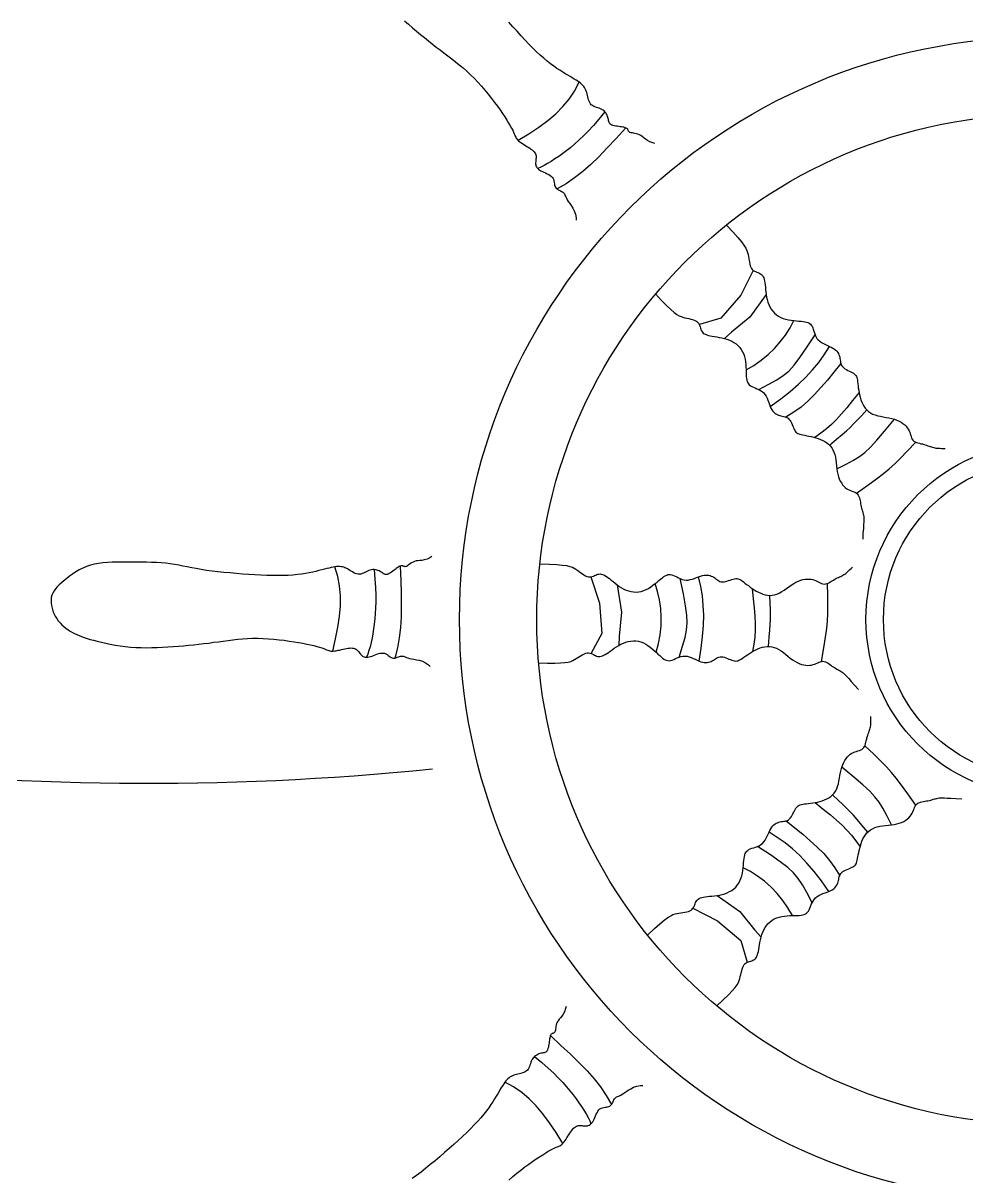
# Model space of a CAD drawing. Header units: inches. Extents: x 7.5 to 50, y 15.4 to 40.2.
# Drawn here: x 9.609 to 9.7034, y 21.3504 to 21.4658 of the extents above; entities that cross this region are included whole.
import ezdxf

# ---------------------------------------------------------------- set-up
doc = ezdxf.new("R2010")
doc.units = ezdxf.units.IN
doc.header["$MEASUREMENT"] = 0
doc.layers.add('02', color=2, linetype='Continuous')

msp = doc.modelspace()

# ---------------------------------------------------------------- linework, layer by layer
at = {"layer": '02'}
for points in [[(9.64712, 21.46606), (9.64752, 21.46571), (9.64792, 21.46537), (9.64832, 21.46504), (9.64872, 21.4647), (9.64911, 21.46438), (9.64951, 21.46406), (9.6499, 21.46375), (9.65029, 21.46344), (9.65068, 21.46315), (9.65107, 21.46285), (9.65146, 21.46256), (9.65184, 21.46227), (9.65222, 21.46197), (9.6526, 21.46167), (9.65298, 21.46135), (9.65335, 21.46102), (9.65373, 21.46067), (9.65409, 21.46031), (9.65446, 21.45992), (9.65481, 21.45952), (9.65516, 21.45912), (9.65549, 21.45871), (9.65582, 21.4583), (9.65612, 21.4579), (9.65641, 21.45751), (9.65668, 21.45714), (9.65692, 21.45678), (9.65715, 21.45644), (9.65735, 21.45612), (9.65753, 21.45583), (9.65769, 21.45556), (9.65783, 21.45532), (9.65794, 21.45511), (9.65803, 21.45492), (9.65809, 21.45477), (9.65815, 21.45463), (9.6582, 21.45452), (9.65824, 21.45442), (9.6583, 21.45432), (9.65836, 21.45424), (9.65843, 21.45415), (9.65853, 21.45406), (9.65864, 21.45397), (9.65877, 21.45388), (9.65891, 21.45379), (9.65906, 21.45369), (9.65921, 21.4536), (9.65936, 21.4535), (9.6595, 21.45341), (9.65964, 21.45332), (9.65977, 21.45323), (9.65989, 21.45314), (9.65999, 21.45304), (9.66008, 21.45295), (9.66016, 21.45285), (9.66022, 21.45275), (9.66026, 21.45265), (9.66028, 21.45254), (9.66029, 21.45243), (9.66028, 21.45232), (9.66027, 21.45221), (9.66025, 21.45209), (9.66024, 21.45198), (9.66023, 21.45187), (9.66023, 21.45176), (9.66024, 21.45166), (9.66027, 21.45156), (9.66031, 21.45147), (9.66037, 21.45138), (9.66044, 21.45129), (9.66053, 21.45121), (9.66064, 21.45113), (9.66077, 21.45105), (9.66091, 21.45098), (9.66107, 21.45091), (9.66123, 21.45084), (9.66139, 21.45076), (9.66155, 21.45068), (9.66169, 21.4506), (9.66182, 21.4505), (9.66192, 21.4504), (9.66199, 21.45028), (9.66204, 21.45015), (9.66207, 21.45002), (9.66209, 21.44989), (9.66211, 21.44976), (9.66213, 21.44963), (9.66217, 21.44951), (9.66222, 21.44941), (9.66229, 21.44932), (9.66238, 21.44924), (9.66249, 21.44917), (9.6626, 21.44911), (9.66271, 21.44905), (9.66282, 21.44899), (9.66292, 21.44894), (9.66301, 21.44888), (9.66307, 21.44881), (9.66312, 21.44874), (9.66316, 21.44866), (9.6632, 21.44856), (9.66325, 21.44845), (9.66331, 21.44832), (9.66339, 21.44817), (9.6635, 21.448), (9.66364, 21.4478), (9.66379, 21.44758), (9.66395, 21.44733), (9.6641, 21.44704), (9.66421, 21.44672), (9.66428, 21.44635), (9.66429, 21.44611)], [(9.67217, 21.45379), (9.67196, 21.45384), (9.67166, 21.45395), (9.67141, 21.45408), (9.67121, 21.45422), (9.67104, 21.45435), (9.6709, 21.45448), (9.67076, 21.45459), (9.67061, 21.45467), (9.67046, 21.45473), (9.67031, 21.45477), (9.67017, 21.4548), (9.67003, 21.45482), (9.66991, 21.45484), (9.6698, 21.45486), (9.6697, 21.45488), (9.66964, 21.4549), (9.66958, 21.45494), (9.66955, 21.45498), (9.66952, 21.45503), (9.6695, 21.45508), (9.66949, 21.45513), (9.66947, 21.45518), (9.66944, 21.45522), (9.66941, 21.45526), (9.66936, 21.4553), (9.6693, 21.45533), (9.66923, 21.45536), (9.66914, 21.45539), (9.66905, 21.45541), (9.66894, 21.45543), (9.66882, 21.45545), (9.66868, 21.45547), (9.66854, 21.45549), (9.66839, 21.45551), (9.66824, 21.45553), (9.66809, 21.45556), (9.66796, 21.45559), (9.66784, 21.45563), (9.66775, 21.45568), (9.66767, 21.45574), (9.66762, 21.45581), (9.66758, 21.45589), (9.66755, 21.45598), (9.66753, 21.45608), (9.66751, 21.45618), (9.66749, 21.45628), (9.66747, 21.45639), (9.66743, 21.4565), (9.66738, 21.45662), (9.66732, 21.45673), (9.66725, 21.45684), (9.66717, 21.45694), (9.66708, 21.45704), (9.66698, 21.45712), (9.66686, 21.4572), (9.66673, 21.45726), (9.66659, 21.45731), (9.66645, 21.45736), (9.66631, 21.4574), (9.66617, 21.45745), (9.66603, 21.45751), (9.66591, 21.45758), (9.6658, 21.45766), (9.66571, 21.45776), (9.66564, 21.45788), (9.66558, 21.45801), (9.66553, 21.45815), (9.66549, 21.4583), (9.66545, 21.45845), (9.66541, 21.4586), (9.66538, 21.45875), (9.66534, 21.45889), (9.66529, 21.45902), (9.66524, 21.45914), (9.66519, 21.45926), (9.66512, 21.45938), (9.66504, 21.45949), (9.66495, 21.4596), (9.66485, 21.4597), (9.66473, 21.45981), (9.6646, 21.45991), (9.66445, 21.46002), (9.66428, 21.46013), (9.6641, 21.46024), (9.6639, 21.46036), (9.66368, 21.46049), (9.66345, 21.46062), (9.6632, 21.46077), (9.66294, 21.46093), (9.66266, 21.46111), (9.66236, 21.4613), (9.66205, 21.46152), (9.66173, 21.46176), (9.6614, 21.46202), (9.66105, 21.46231), (9.66069, 21.46262), (9.66033, 21.46297), (9.65995, 21.46333), (9.65957, 21.46373), (9.65918, 21.46414), (9.65878, 21.46457), (9.65838, 21.46501), (9.65797, 21.46547), (9.65756, 21.46594)], [(9.65848, 21.45411), (9.65956, 21.45477), (9.66055, 21.45543), (9.66144, 21.45609), (9.66224, 21.45677), (9.66296, 21.45748), (9.66358, 21.45823), (9.66413, 21.45903), (9.6646, 21.45991)], [(9.66717, 21.45694), (9.66656, 21.45621), (9.66601, 21.45558), (9.66549, 21.45503), (9.66502, 21.45454), (9.66457, 21.45412), (9.66415, 21.45374), (9.66374, 21.4534), (9.66334, 21.45309), (9.66294, 21.45279), (9.66255, 21.4525), (9.66217, 21.45224), (9.66179, 21.452), (9.66143, 21.45178), (9.66108, 21.45158), (9.66075, 21.45142), (9.66044, 21.45129)], [(9.66926, 21.45535), (9.66829, 21.45429), (9.66739, 21.45334), (9.66655, 21.45247), (9.66574, 21.45169), (9.66494, 21.45098), (9.66413, 21.45034), (9.66328, 21.44976), (9.66238, 21.44924)], [(9.67934, 21.4456), (9.67996, 21.44494), (9.68044, 21.4444), (9.68081, 21.44396), (9.68107, 21.44361), (9.68125, 21.44333), (9.68136, 21.44309), (9.68143, 21.44289), (9.68148, 21.44269), (9.68151, 21.4425), (9.68155, 21.4423), (9.68158, 21.4421), (9.68161, 21.44191), (9.68165, 21.44173), (9.68169, 21.44156), (9.68175, 21.44141), (9.68182, 21.44128), (9.6819, 21.44117), (9.682, 21.44109), (9.68211, 21.44103), (9.68222, 21.44097), (9.68234, 21.44093), (9.68246, 21.44088), (9.68257, 21.44084), (9.68267, 21.44079), (9.68277, 21.44073), (9.68285, 21.44066), (9.68292, 21.44057), (9.68299, 21.44046), (9.68304, 21.44034), (9.68309, 21.4402), (9.68313, 21.44004), (9.68316, 21.43986), (9.68318, 21.43966), (9.68321, 21.43943), (9.68323, 21.43919), (9.68325, 21.43894), (9.68328, 21.43868), (9.68332, 21.43842), (9.68338, 21.43817), (9.68345, 21.43791), (9.68355, 21.43767), (9.68366, 21.43744), (9.68379, 21.43722), (9.68395, 21.43701), (9.68412, 21.43683), (9.68431, 21.43666), (9.68452, 21.43652), (9.68475, 21.43639), (9.685, 21.43629), (9.68526, 21.43622), (9.68552, 21.43616), (9.68579, 21.43611), (9.68606, 21.43608), (9.68631, 21.43605), (9.68656, 21.43603), (9.68678, 21.43601), (9.68699, 21.43599), (9.68717, 21.43596), (9.68733, 21.43592), (9.68747, 21.43587), (9.6876, 21.43581), (9.68771, 21.43573), (9.6878, 21.43563), (9.68788, 21.43551), (9.68794, 21.43536), (9.688, 21.4352), (9.68806, 21.43502), (9.68812, 21.43484), (9.68819, 21.43465), (9.68827, 21.43447), (9.68837, 21.43429), (9.68849, 21.43414), (9.68865, 21.434), (9.68882, 21.43387), (9.68901, 21.43377), (9.68921, 21.43367), (9.68941, 21.43358), (9.68961, 21.43349), (9.6898, 21.4334), (9.68997, 21.43331), (9.69012, 21.43321), (9.69024, 21.43311), (9.69035, 21.433), (9.69044, 21.43289), (9.69051, 21.43277), (9.69057, 21.43265), (9.69061, 21.43252), (9.69065, 21.4324), (9.69067, 21.43227), (9.69069, 21.43214), (9.69071, 21.43201), (9.69073, 21.43189), (9.69076, 21.43177), (9.6908, 21.43165), (9.69086, 21.43154), (9.69094, 21.43144), (9.69105, 21.43134), (9.69117, 21.43125), (9.69131, 21.43117), (9.69146, 21.43109), (9.69161, 21.43102), (9.69176, 21.43094), (9.6919, 21.43087), (9.69202, 21.4308), (9.69212, 21.43073), (9.6922, 21.43065), (9.69226, 21.43057), (9.69231, 21.43047), (9.69235, 21.43037), (9.69238, 21.43025), (9.69241, 21.43011), (9.69243, 21.42995), (9.69245, 21.42976), (9.69248, 21.42956), (9.6925, 21.42934), (9.69254, 21.42911), (9.69258, 21.42888), (9.69262, 21.42864), (9.69268, 21.4284), (9.69275, 21.42816), (9.69284, 21.42793), (9.69294, 21.42772), (9.69305, 21.42751), (9.69319, 21.42732), (9.69334, 21.42714), (9.69352, 21.42698), (9.69371, 21.42685), (9.69393, 21.42673), (9.69418, 21.42664), (9.69444, 21.42656), (9.69472, 21.4265), (9.695, 21.42644), (9.69529, 21.42639), (9.69557, 21.42634), (9.69585, 21.42628), (9.69611, 21.42621), (9.69636, 21.42613), (9.69658, 21.42603), (9.69679, 21.42591), (9.69697, 21.42579), (9.69714, 21.42565), (9.69728, 21.42551), (9.6974, 21.42536), (9.6975, 21.42521), (9.69758, 21.42505), (9.69764, 21.4249), (9.69769, 21.42474), (9.69774, 21.4246), (9.69778, 21.42445), (9.69783, 21.42432), (9.69789, 21.42421), (9.69797, 21.4241), (9.69807, 21.42402), (9.69819, 21.42395), (9.69832, 21.42389), (9.69846, 21.42384), (9.69861, 21.4238), (9.69876, 21.42376), (9.69892, 21.42373), (9.69906, 21.42369), (9.6992, 21.42365), (9.69933, 21.42361), (9.69946, 21.42356), (9.69958, 21.42352), (9.6997, 21.42347), (9.69982, 21.42343), (9.69993, 21.4234), (9.70004, 21.42337), (9.70016, 21.42334), (9.70027, 21.42332), (9.7004, 21.42331), (9.70053, 21.4233), (9.70067, 21.4233), (9.70083, 21.42329), (9.701, 21.42329), (9.70119, 21.42329)], [(9.682, 21.44109), (9.68074, 21.43863), (9.67877, 21.43631), (9.67661, 21.43568)], [(9.67221, 21.43874), (9.67283, 21.43807), (9.67334, 21.43756), (9.67375, 21.43717), (9.67409, 21.43688), (9.67436, 21.43669), (9.67458, 21.43655), (9.67478, 21.43647), (9.67497, 21.43641), (9.67517, 21.43636), (9.67536, 21.43632), (9.67556, 21.43627), (9.67575, 21.43623), (9.67593, 21.43618), (9.67609, 21.43612), (9.67624, 21.43606), (9.67636, 21.43598), (9.67646, 21.43589), (9.67654, 21.43578), (9.67659, 21.43567), (9.67664, 21.43556), (9.67668, 21.43544), (9.67671, 21.43532), (9.67675, 21.4352), (9.67679, 21.43509), (9.67685, 21.435), (9.67691, 21.43491), (9.677, 21.43483), (9.6771, 21.43476), (9.67721, 21.4347), (9.67735, 21.43464), (9.67751, 21.43459), (9.67769, 21.43455), (9.67789, 21.43451), (9.67811, 21.43447), (9.67835, 21.43444), (9.6786, 21.43439), (9.67885, 21.43435), (9.67911, 21.43429), (9.67936, 21.43421), (9.67961, 21.43412), (9.67985, 21.43401), (9.68007, 21.43389), (9.68028, 21.43374), (9.68047, 21.43357), (9.68065, 21.43339), (9.6808, 21.43318), (9.68093, 21.43296), (9.68104, 21.43273), (9.68112, 21.43248), (9.68118, 21.43221), (9.68122, 21.43194), (9.68125, 21.43167), (9.68127, 21.4314), (9.68128, 21.43115), (9.68128, 21.4309), (9.68129, 21.43067), (9.6813, 21.43047), (9.68132, 21.43028), (9.68134, 21.43012), (9.68138, 21.42998), (9.68144, 21.42985), (9.68151, 21.42974), (9.6816, 21.42964), (9.68172, 21.42955), (9.68186, 21.42948), (9.68201, 21.42941), (9.68219, 21.42934), (9.68237, 21.42926), (9.68255, 21.42918), (9.68273, 21.42909), (9.68289, 21.42898), (9.68304, 21.42884), (9.68317, 21.42868), (9.68328, 21.4285), (9.68338, 21.4283), (9.68346, 21.4281), (9.68354, 21.42789), (9.68362, 21.42769), (9.68369, 21.42749), (9.68377, 21.42732), (9.68386, 21.42716), (9.68395, 21.42703), (9.68405, 21.42691), (9.68416, 21.42682), (9.68427, 21.42674), (9.68439, 21.42667), (9.68451, 21.42662), (9.68464, 21.42658), (9.68476, 21.42655), (9.68489, 21.42652), (9.68501, 21.42649), (9.68514, 21.42646), (9.68526, 21.42643), (9.68537, 21.42638), (9.68548, 21.42631), (9.68557, 21.42622), (9.68566, 21.42611), (9.68574, 21.42598), (9.68582, 21.42583), (9.68588, 21.42568), (9.68595, 21.42552), (9.68601, 21.42537), (9.68607, 21.42523), (9.68614, 21.42511), (9.6862, 21.425), (9.68627, 21.42492), (9.68635, 21.42485), (9.68644, 21.42479), (9.68655, 21.42474), (9.68667, 21.4247), (9.6868, 21.42467), (9.68696, 21.42464), (9.68714, 21.4246), (9.68734, 21.42456), (9.68756, 21.42452), (9.68778, 21.42447), (9.68802, 21.42442), (9.68826, 21.42435), (9.68849, 21.42428), (9.68872, 21.42419), (9.68894, 21.42409), (9.68915, 21.42398), (9.68935, 21.42385), (9.68953, 21.4237), (9.6897, 21.42354), (9.68984, 21.42335), (9.68997, 21.42315), (9.69007, 21.42292), (9.69015, 21.42267), (9.69021, 21.42241), (9.69025, 21.42213), (9.69029, 21.42184), (9.69032, 21.42155), (9.69035, 21.42126), (9.69039, 21.42098), (9.69044, 21.42071), (9.69051, 21.42046), (9.6906, 21.42023), (9.69069, 21.42002), (9.69081, 21.41983), (9.69093, 21.41965), (9.69106, 21.4195), (9.6912, 21.41937), (9.69135, 21.41926), (9.6915, 21.41917), (9.69165, 21.4191), (9.6918, 21.41904), (9.69195, 21.41899), (9.69208, 21.41893), (9.69221, 21.41887), (9.69233, 21.4188), (9.69242, 21.41872), (9.6925, 21.41861), (9.69256, 21.41849), (9.69261, 21.41836), (9.69265, 21.41821), (9.69268, 21.41806), (9.69271, 21.41791), (9.69273, 21.41775), (9.69276, 21.4176), (9.69279, 21.41746), (9.69283, 21.41732), (9.69286, 21.4172), (9.6929, 21.41707), (9.69294, 21.41695), (9.69297, 21.41683), (9.693, 21.41672), (9.69302, 21.4166), (9.69304, 21.41648), (9.69305, 21.41635), (9.69305, 21.41618), (9.69304, 21.41596), (9.69303, 21.41567), (9.69301, 21.41529), (9.69297, 21.41481), (9.69294, 21.41421)], [(9.68328, 21.43868), (9.68167, 21.43643), (9.67981, 21.43492), (9.67911, 21.43429)], [(9.68128, 21.43115), (9.68206, 21.43159), (9.68279, 21.4321), (9.68348, 21.43267), (9.68412, 21.43329), (9.6847, 21.43394), (9.68522, 21.43463), (9.68568, 21.43535), (9.68606, 21.43608)], [(9.68255, 21.42918), (9.68356, 21.4297), (9.68436, 21.43014), (9.685, 21.43057), (9.68555, 21.43103), (9.68608, 21.43161), (9.68665, 21.43237), (9.68733, 21.43336), (9.68819, 21.43465)], [(9.68369, 21.42749), (9.68474, 21.42826), (9.68568, 21.42899), (9.68651, 21.4297), (9.68726, 21.43042), (9.68793, 21.43114), (9.68854, 21.43188), (9.68909, 21.43266), (9.68961, 21.43349)], [(9.69076, 21.43177), (9.69007, 21.43092), (9.68941, 21.43013), (9.68876, 21.42937), (9.68812, 21.42867), (9.68747, 21.42803), (9.68678, 21.42743), (9.68605, 21.4269), (9.68526, 21.42643)], [(9.69258, 21.42888), (9.69192, 21.42807), (9.69134, 21.42736), (9.69082, 21.42674), (9.69032, 21.42619), (9.68982, 21.42569), (9.68931, 21.42524), (9.68876, 21.42481), (9.68814, 21.42439)], [(9.68962, 21.42362), (9.69033, 21.42421), (9.69088, 21.42468), (9.69132, 21.42506), (9.69169, 21.42539), (9.69203, 21.42573), (9.69239, 21.42611), (9.69281, 21.42656), (9.69334, 21.42714)], [(9.69035, 21.42126), (9.69128, 21.42171), (9.69201, 21.4221), (9.69262, 21.42247), (9.69317, 21.42289), (9.69372, 21.42342), (9.69435, 21.42411), (9.69513, 21.42502), (9.69611, 21.42621)], [(9.69233, 21.4188), (9.69344, 21.41961), (9.69431, 21.42024), (9.69501, 21.42077), (9.6956, 21.42125), (9.69614, 21.42175), (9.69672, 21.42232), (9.6974, 21.42302), (9.69826, 21.42392)], [(9.64984, 21.41246), (9.64966, 21.41235), (9.64937, 21.41221), (9.6491, 21.41213), (9.64886, 21.41209), (9.64865, 21.41207), (9.64845, 21.41205), (9.64828, 21.41203), (9.64812, 21.41199), (9.64797, 21.41192), (9.64783, 21.41185), (9.64771, 21.41177), (9.6476, 21.41168), (9.6475, 21.41161), (9.64741, 21.41154), (9.64733, 21.41149), (9.64726, 21.41146), (9.6472, 21.41145), (9.64714, 21.41146), (9.64709, 21.41147), (9.64705, 21.41149), (9.647, 21.41151), (9.64695, 21.41153), (9.6469, 21.41155), (9.64685, 21.41155), (9.64679, 21.41154), (9.64672, 21.41152), (9.64665, 21.4115), (9.64657, 21.41146), (9.64649, 21.4114), (9.6464, 21.41134), (9.64629, 21.41127), (9.64619, 21.41119), (9.64607, 21.4111), (9.64595, 21.411), (9.64583, 21.41092), (9.64571, 21.41083), (9.64559, 21.41076), (9.64548, 21.41071), (9.64538, 21.41068), (9.64528, 21.41067), (9.64519, 21.41068), (9.64511, 21.41071), (9.64503, 21.41075), (9.64494, 21.4108), (9.64486, 21.41086), (9.64477, 21.41092), (9.64468, 21.41098), (9.64457, 21.41103), (9.64446, 21.41108), (9.64434, 21.41112), (9.64421, 21.41114), (9.64408, 21.41116), (9.64395, 21.41116), (9.64381, 21.41115), (9.64368, 21.41112), (9.64354, 21.41107), (9.64341, 21.41101), (9.64327, 21.41094), (9.64314, 21.41087), (9.64301, 21.41081), (9.64287, 21.41076), (9.64274, 21.41072), (9.6426, 21.4107), (9.64247, 21.41071), (9.64233, 21.41074), (9.6422, 21.41079), (9.64206, 21.41085), (9.64193, 21.41093), (9.64179, 21.41101), (9.64166, 21.41109), (9.64153, 21.41117), (9.64141, 21.41124), (9.64128, 21.4113), (9.64116, 21.41135), (9.64104, 21.4114), (9.64091, 21.41143), (9.64077, 21.41145), (9.64063, 21.41147), (9.64049, 21.41147), (9.64033, 21.41146), (9.64016, 21.41144), (9.63998, 21.41141), (9.63978, 21.41137), (9.63957, 21.41132), (9.63935, 21.41126), (9.63911, 21.4112), (9.63884, 21.41113), (9.63856, 21.41106), (9.63826, 21.41099), (9.63794, 21.41091), (9.63759, 21.41084), (9.63722, 21.41078), (9.63683, 21.41071), (9.63641, 21.41066), (9.63596, 21.41062), (9.63548, 21.41059), (9.63498, 21.41058), (9.63445, 21.41057), (9.6339, 21.41058), (9.63334, 21.41059), (9.63275, 21.41062), (9.63216, 21.41065), (9.63154, 21.41068), (9.63093, 21.41072), (9.6303, 21.41077), (9.62968, 21.41083), (9.62906, 21.41088), (9.62846, 21.41095), (9.62788, 21.41102), (9.62732, 21.41109), (9.62679, 21.41117), (9.6263, 21.41126), (9.62584, 21.41135), (9.62539, 21.41144), (9.62496, 21.41152), (9.62454, 21.41161), (9.62412, 21.41168), (9.6237, 21.41175), (9.62326, 21.4118), (9.6228, 21.41185), (9.62232, 21.41188), (9.62183, 21.41189), (9.62133, 21.41191), (9.62083, 21.41191), (9.62032, 21.41191), (9.61981, 21.41191), (9.61931, 21.41191), (9.61882, 21.41191), (9.61834, 21.41191), (9.61787, 21.4119), (9.61741, 21.41188), (9.61696, 21.41184), (9.61653, 21.41179), (9.61611, 21.41171), (9.61571, 21.41161), (9.61532, 21.41147), (9.61494, 21.41131), (9.61459, 21.41113), (9.61425, 21.41093), (9.61393, 21.41071), (9.61362, 21.4105), (9.61334, 21.41028), (9.61307, 21.41006), (9.61283, 21.40985), (9.6126, 21.40964), (9.6124, 21.40944), (9.61223, 21.40924), (9.61208, 21.40903), (9.61196, 21.40882), (9.61186, 21.4086), (9.6118, 21.40836), (9.61178, 21.40812), (9.61178, 21.40785), (9.61181, 21.40759), (9.61187, 21.40731), (9.61196, 21.40704), (9.61206, 21.40678), (9.61219, 21.40652), (9.61234, 21.40628), (9.6125, 21.40605), (9.61267, 21.40584), (9.61286, 21.40565), (9.61306, 21.40547), (9.61326, 21.4053), (9.61348, 21.40515), (9.61369, 21.40501), (9.61391, 21.40488), (9.61413, 21.40476), (9.61435, 21.40466), (9.61458, 21.40456), (9.61483, 21.40446), (9.61509, 21.40437), (9.61538, 21.40428), (9.61569, 21.40418), (9.61603, 21.40409), (9.6164, 21.40399), (9.61681, 21.40389), (9.61724, 21.40379), (9.6177, 21.4037), (9.61818, 21.40361), (9.61868, 21.40353), (9.61919, 21.40346), (9.61971, 21.40341), (9.62024, 21.40338), (9.62077, 21.40336), (9.6213, 21.40335), (9.62184, 21.40336), (9.62238, 21.40337), (9.62292, 21.4034), (9.62345, 21.40343), (9.62398, 21.40347), (9.62451, 21.40351), (9.62503, 21.40355), (9.62554, 21.4036), (9.62605, 21.40365), (9.62655, 21.4037), (9.62705, 21.40376), (9.62755, 21.40382), (9.62803, 21.40389), (9.62851, 21.40395), (9.62899, 21.40402), (9.62947, 21.40408), (9.62995, 21.40414), (9.63044, 21.4042), (9.63093, 21.40424), (9.63142, 21.40427), (9.63193, 21.40429), (9.63245, 21.40429), (9.63298, 21.40428), (9.63352, 21.40425), (9.63405, 21.4042), (9.63457, 21.40415), (9.63509, 21.40409), (9.63559, 21.40402), (9.63607, 21.40395), (9.63652, 21.40388), (9.63695, 21.4038), (9.63735, 21.40372), (9.63771, 21.40364), (9.63805, 21.40356), (9.63835, 21.40348), (9.63862, 21.4034), (9.63885, 21.40333), (9.63904, 21.40327), (9.6392, 21.4032), (9.63933, 21.40315), (9.63945, 21.4031), (9.63955, 21.40306), (9.63965, 21.40303), (9.63976, 21.40301), (9.63987, 21.40301), (9.64, 21.40301), (9.64015, 21.40303), (9.6403, 21.40305), (9.64047, 21.40309), (9.64064, 21.40312), (9.64081, 21.40316), (9.64098, 21.4032), (9.64115, 21.40324), (9.64132, 21.40327), (9.64147, 21.4033), (9.64162, 21.40332), (9.64176, 21.40333), (9.64189, 21.40332), (9.64201, 21.40331), (9.64212, 21.40328), (9.64222, 21.40324), (9.64232, 21.40318), (9.6424, 21.4031), (9.64247, 21.40302), (9.64254, 21.40293), (9.64261, 21.40284), (9.64268, 21.40275), (9.64275, 21.40266), (9.64283, 21.40259), (9.64291, 21.40252), (9.643, 21.40247), (9.6431, 21.40244), (9.6432, 21.40241), (9.64332, 21.40241), (9.64344, 21.40241), (9.64357, 21.40243), (9.64371, 21.40247), (9.64387, 21.40252), (9.64403, 21.40258), (9.6442, 21.40264), (9.64436, 21.4027), (9.64453, 21.40276), (9.64469, 21.4028), (9.64485, 21.40282), (9.645, 21.40282), (9.64513, 21.40279), (9.64525, 21.40273), (9.64537, 21.40266), (9.64548, 21.40258), (9.64558, 21.4025), (9.64569, 21.40243), (9.64579, 21.40237), (9.6459, 21.40233), (9.64602, 21.40231), (9.64614, 21.40232), (9.64626, 21.40235), (9.64639, 21.40239), (9.64651, 21.40243), (9.64662, 21.40246), (9.64673, 21.4025), (9.64683, 21.40251), (9.64693, 21.40251), (9.64701, 21.4025), (9.6471, 21.40247), (9.6472, 21.40243), (9.64731, 21.40238), (9.64745, 21.40233), (9.64761, 21.40228), (9.64781, 21.40224), (9.64804, 21.4022), (9.64831, 21.40215), (9.6486, 21.40209), (9.64891, 21.40199), (9.64922, 21.40184), (9.64952, 21.40163), (9.6497, 21.40146)], [(9.6607, 21.41174), (9.66161, 21.41171), (9.66234, 21.41167), (9.6629, 21.41162), (9.66333, 21.41156), (9.66366, 21.41148), (9.66391, 21.4114), (9.6641, 21.41131), (9.66427, 21.4112), (9.66444, 21.41109), (9.6646, 21.41097), (9.66476, 21.41085), (9.66492, 21.41074), (9.66507, 21.41063), (9.66523, 21.41055), (9.66537, 21.41048), (9.66551, 21.41044), (9.66565, 21.41043), (9.66577, 21.41044), (9.6659, 21.41047), (9.66601, 21.41051), (9.66613, 21.41056), (9.66624, 21.41061), (9.66635, 21.41066), (9.66646, 21.4107), (9.66657, 21.41072), (9.66668, 21.41073), (9.6668, 21.41072), (9.66691, 21.41069), (9.66704, 21.41064), (9.66717, 21.41058), (9.66731, 21.41049), (9.66746, 21.41039), (9.66762, 21.41026), (9.6678, 21.41011), (9.66798, 21.40996), (9.66818, 21.4098), (9.66838, 21.40964), (9.66859, 21.40949), (9.66882, 21.40934), (9.66905, 21.40922), (9.66929, 21.40911), (9.66953, 21.40903), (9.66978, 21.40897), (9.67003, 21.40893), (9.67029, 21.40892), (9.67054, 21.40894), (9.67079, 21.40898), (9.67104, 21.40906), (9.67128, 21.40916), (9.67152, 21.40929), (9.67175, 21.40944), (9.67197, 21.4096), (9.67218, 21.40976), (9.67238, 21.40992), (9.67257, 21.41008), (9.67275, 21.41023), (9.67291, 21.41035), (9.67306, 21.41046), (9.6732, 21.41055), (9.67334, 21.41061), (9.67347, 21.41066), (9.6736, 21.41068), (9.67373, 21.41067), (9.67387, 21.41064), (9.67402, 21.41059), (9.67418, 21.41051), (9.67435, 21.41043), (9.67452, 21.41034), (9.6747, 21.41026), (9.67489, 21.41019), (9.67508, 21.41013), (9.67528, 21.41011), (9.67549, 21.41012), (9.6757, 21.41016), (9.67591, 21.41021), (9.67612, 21.41028), (9.67633, 21.41036), (9.67653, 21.41044), (9.67672, 21.41051), (9.67691, 21.41057), (9.67708, 21.4106), (9.67725, 21.41062), (9.6774, 21.41062), (9.67754, 21.4106), (9.67768, 21.41057), (9.6778, 21.41052), (9.67792, 21.41047), (9.67804, 21.4104), (9.67814, 21.41033), (9.67825, 21.41025), (9.67835, 21.41017), (9.67845, 21.4101), (9.67856, 21.41004), (9.67867, 21.40998), (9.67879, 21.40995), (9.67892, 21.40993), (9.67906, 21.40994), (9.67922, 21.40997), (9.67937, 21.41001), (9.67953, 21.41006), (9.67969, 21.41011), (9.67985, 21.41016), (9.68, 21.41021), (9.68013, 21.41024), (9.68025, 21.41026), (9.68037, 21.41027), (9.68047, 21.41025), (9.68057, 21.41022), (9.68067, 21.41017), (9.68078, 21.41011), (9.6809, 21.41003), (9.68103, 21.40993), (9.68117, 21.40982), (9.68133, 21.40969), (9.68151, 21.40956), (9.68169, 21.40942), (9.68189, 21.40928), (9.68209, 21.40914), (9.6823, 21.40901), (9.68252, 21.4089), (9.68274, 21.4088), (9.68297, 21.40871), (9.68319, 21.40865), (9.68342, 21.40861), (9.68366, 21.40859), (9.68389, 21.4086), (9.68413, 21.40865), (9.68437, 21.40872), (9.6846, 21.40882), (9.68484, 21.40896), (9.68508, 21.40911), (9.68532, 21.40927), (9.68556, 21.40944), (9.6858, 21.40961), (9.68604, 21.40976), (9.68627, 21.4099), (9.68651, 21.41001), (9.68674, 21.4101), (9.68696, 21.41016), (9.68718, 21.4102), (9.68739, 21.41022), (9.68759, 21.41022), (9.68778, 21.4102), (9.68796, 21.41017), (9.68813, 21.41011), (9.68828, 21.41005), (9.68843, 21.40997), (9.68856, 21.4099), (9.68869, 21.40983), (9.68882, 21.40977), (9.68895, 21.40973), (9.68908, 21.40972), (9.68921, 21.40973), (9.68934, 21.40976), (9.68948, 21.40981), (9.68961, 21.40988), (9.68974, 21.40996), (9.68988, 21.41004), (9.69001, 21.41012), (9.69014, 21.4102), (9.69027, 21.41027), (9.69039, 21.41033), (9.69051, 21.41039), (9.69063, 21.41044), (9.69075, 21.41049), (9.69086, 21.41055), (9.69096, 21.4106), (9.69106, 21.41066), (9.69116, 21.41072), (9.69126, 21.41079), (9.69135, 21.41087), (9.69145, 21.41096), (9.69156, 21.41106), (9.69167, 21.41116), (9.69179, 21.41129), (9.69193, 21.41142)], [(9.63994, 21.40301), (9.64023, 21.40425), (9.64046, 21.40541), (9.64063, 21.4065), (9.64072, 21.40755), (9.64072, 21.40855), (9.64063, 21.40953), (9.64045, 21.41049), (9.64016, 21.41144)], [(9.64408, 21.41116), (9.64416, 21.41021), (9.64422, 21.40937), (9.64425, 21.40862), (9.64425, 21.40794), (9.64423, 21.40732), (9.6442, 21.40676), (9.64416, 21.40623), (9.6441, 21.40572), (9.64403, 21.40523), (9.64395, 21.40475), (9.64387, 21.40429), (9.64377, 21.40386), (9.64367, 21.40345), (9.64356, 21.40306), (9.64344, 21.40272), (9.64332, 21.40241)], [(9.64669, 21.41151), (9.64674, 21.41008), (9.64678, 21.40877), (9.6468, 21.40756), (9.64678, 21.40643), (9.64672, 21.40537), (9.64659, 21.40434), (9.64641, 21.40333), (9.64614, 21.40232)], [(9.66577, 21.41044), (9.66662, 21.4078), (9.66687, 21.40477), (9.66578, 21.4028)], [(9.66838, 21.40964), (9.66883, 21.4069), (9.66859, 21.40452), (9.66854, 21.40358)], [(9.67229, 21.40289), (9.67253, 21.40376), (9.67269, 21.40464), (9.67278, 21.40553), (9.67279, 21.40642), (9.67274, 21.40729), (9.67262, 21.40815), (9.67243, 21.40897), (9.67218, 21.40976)], [(9.67458, 21.4024), (9.67493, 21.40349), (9.67518, 21.40436), (9.67533, 21.40511), (9.67539, 21.40583), (9.67536, 21.40662), (9.67523, 21.40755), (9.67501, 21.40874), (9.6747, 21.41026)], [(9.67658, 21.40202), (9.67679, 21.4033), (9.67693, 21.40448), (9.67702, 21.40558), (9.67704, 21.40661), (9.677, 21.40759), (9.67691, 21.40855), (9.67675, 21.40949), (9.67653, 21.41044)], [(9.68883, 21.40198), (9.68906, 21.40334), (9.68922, 21.4044), (9.68934, 21.40527), (9.68941, 21.40602), (9.68945, 21.40676), (9.68946, 21.40757), (9.68944, 21.40855), (9.68941, 21.40979)], [(9.68189, 21.40928), (9.682, 21.40824), (9.68209, 21.40733), (9.68216, 21.40652), (9.68219, 21.40578), (9.68219, 21.40508), (9.68215, 21.4044), (9.68206, 21.4037), (9.68192, 21.40296)], [(9.68351, 21.40347), (9.68359, 21.40439), (9.68366, 21.40511), (9.6837, 21.40569), (9.68372, 21.40619), (9.68373, 21.40667), (9.68372, 21.40719), (9.68369, 21.40781), (9.68366, 21.40859)], [(9.66052, 21.40185), (9.66142, 21.40182), (9.66215, 21.40182), (9.66272, 21.40183), (9.66315, 21.40186), (9.66348, 21.40192), (9.66374, 21.40198), (9.66394, 21.40207), (9.66411, 21.40216), (9.66428, 21.40226), (9.66445, 21.40237), (9.66462, 21.40248), (9.66479, 21.40258), (9.66495, 21.40267), (9.66511, 21.40275), (9.66526, 21.4028), (9.6654, 21.40284), (9.66553, 21.40284), (9.66566, 21.40282), (9.66578, 21.40278), (9.6659, 21.40273), (9.66601, 21.40267), (9.66612, 21.40261), (9.66622, 21.40256), (9.66633, 21.40251), (9.66644, 21.40248), (9.66655, 21.40247), (9.66666, 21.40247), (9.66678, 21.40249), (9.66691, 21.40253), (9.66705, 21.40259), (9.66719, 21.40266), (9.66735, 21.40276), (9.66752, 21.40288), (9.6677, 21.40301), (9.6679, 21.40315), (9.6681, 21.40329), (9.66832, 21.40344), (9.66854, 21.40358), (9.66877, 21.40371), (9.66901, 21.40382), (9.66925, 21.40391), (9.6695, 21.40398), (9.66976, 21.40402), (9.67001, 21.40404), (9.67026, 21.40403), (9.67052, 21.404), (9.67076, 21.40394), (9.67101, 21.40384), (9.67124, 21.40372), (9.67147, 21.40358), (9.67169, 21.40342), (9.6719, 21.40325), (9.6721, 21.40307), (9.67229, 21.40289), (9.67247, 21.40272), (9.67264, 21.40257), (9.67279, 21.40243), (9.67293, 21.40231), (9.67306, 21.40221), (9.67319, 21.40214), (9.67332, 21.40209), (9.67345, 21.40206), (9.67359, 21.40205), (9.67373, 21.40208), (9.67388, 21.40212), (9.67405, 21.40218), (9.67422, 21.40226), (9.6744, 21.40233), (9.67458, 21.4024), (9.67477, 21.40246), (9.67497, 21.4025), (9.67517, 21.40251), (9.67538, 21.40249), (9.67558, 21.40244), (9.67579, 21.40237), (9.67599, 21.40228), (9.6762, 21.40219), (9.67639, 21.4021), (9.67658, 21.40202), (9.67676, 21.40195), (9.67694, 21.4019), (9.6771, 21.40187), (9.67725, 21.40186), (9.67739, 21.40187), (9.67753, 21.4019), (9.67766, 21.40193), (9.67778, 21.40198), (9.6779, 21.40204), (9.67801, 21.40211), (9.67812, 21.40218), (9.67823, 21.40225), (9.67833, 21.40231), (9.67844, 21.40237), (9.67856, 21.40241), (9.67868, 21.40244), (9.67881, 21.40245), (9.67896, 21.40243), (9.67911, 21.4024), (9.67926, 21.40234), (9.67942, 21.40228), (9.67957, 21.40222), (9.67972, 21.40216), (9.67987, 21.4021), (9.68, 21.40206), (9.68012, 21.40203), (9.68023, 21.40202), (9.68034, 21.40203), (9.68044, 21.40205), (9.68055, 21.40209), (9.68066, 21.40215), (9.68078, 21.40222), (9.68092, 21.40231), (9.68107, 21.40241), (9.68124, 21.40253), (9.68142, 21.40265), (9.68161, 21.40278), (9.68182, 21.4029), (9.68203, 21.40303), (9.68225, 21.40314), (9.68247, 21.40324), (9.6827, 21.40333), (9.68293, 21.4034), (9.68316, 21.40344), (9.68339, 21.40347), (9.68363, 21.40347), (9.68386, 21.40344), (9.68409, 21.40338), (9.68433, 21.4033), (9.68456, 21.40317), (9.68479, 21.40303), (9.68502, 21.40286), (9.68525, 21.40268), (9.68547, 21.4025), (9.6857, 21.40232), (9.68593, 21.40215), (9.68615, 21.40199), (9.68638, 21.40187), (9.6866, 21.40176), (9.68682, 21.40168), (9.68704, 21.40163), (9.68725, 21.40159), (9.68745, 21.40158), (9.68764, 21.40159), (9.68782, 21.40161), (9.68799, 21.40166), (9.68815, 21.40171), (9.68829, 21.40178), (9.68844, 21.40184), (9.68857, 21.4019), (9.6887, 21.40195), (9.68883, 21.40198), (9.68896, 21.40199), (9.68909, 21.40197), (9.68922, 21.40193), (9.68935, 21.40186), (9.68948, 21.40179), (9.68961, 21.4017), (9.68974, 21.40161), (9.68987, 21.40152), (9.68999, 21.40144), (9.69011, 21.40136), (9.69023, 21.40129), (9.69035, 21.40122), (9.69046, 21.40116), (9.69057, 21.4011), (9.69068, 21.40104), (9.69078, 21.40098), (9.69088, 21.40091), (9.69098, 21.40084), (9.69108, 21.40075), (9.6912, 21.40063), (9.69135, 21.40047), (9.69155, 21.40026), (9.6918, 21.39998), (9.69211, 21.39962), (9.69251, 21.39916)], [(9.67147, 21.37463), (9.67213, 21.37525), (9.67267, 21.37573), (9.6731, 21.37609), (9.67346, 21.37635), (9.67374, 21.37653), (9.67397, 21.37665), (9.67418, 21.37672), (9.67437, 21.37676), (9.67457, 21.3768), (9.67477, 21.37683), (9.67497, 21.37686), (9.67516, 21.37689), (9.67534, 21.37693), (9.67551, 21.37698), (9.67566, 21.37703), (9.67579, 21.3771), (9.67589, 21.37719), (9.67597, 21.37729), (9.67604, 21.37739), (9.67609, 21.37751), (9.67614, 21.37763), (9.67618, 21.37774), (9.67622, 21.37785), (9.67628, 21.37796), (9.67634, 21.37805), (9.67641, 21.37814), (9.6765, 21.37821), (9.6766, 21.37827), (9.67672, 21.37833), (9.67686, 21.37837), (9.67702, 21.37841), (9.6772, 21.37844), (9.67741, 21.37847), (9.67763, 21.37849), (9.67787, 21.37851), (9.67812, 21.37854), (9.67838, 21.37857), (9.67864, 21.37861), (9.6789, 21.37867), (9.67915, 21.37874), (9.6794, 21.37883), (9.67963, 21.37895), (9.67985, 21.37908), (9.68005, 21.37923), (9.68024, 21.37941), (9.6804, 21.3796), (9.68055, 21.37981), (9.68067, 21.38004), (9.68077, 21.38028), (9.68085, 21.38054), (9.68091, 21.38081), (9.68095, 21.38108), (9.68099, 21.38134), (9.68101, 21.3816), (9.68103, 21.38184), (9.68106, 21.38207), (9.68108, 21.38227), (9.68111, 21.38246), (9.68115, 21.38262), (9.6812, 21.38276), (9.68126, 21.38288), (9.68134, 21.38299), (9.68144, 21.38308), (9.68156, 21.38316), (9.6817, 21.38323), (9.68186, 21.38329), (9.68204, 21.38334), (9.68223, 21.3834), (9.68241, 21.38347), (9.6826, 21.38355), (9.68277, 21.38366), (9.68293, 21.38378), (9.68307, 21.38393), (9.68319, 21.38411), (9.6833, 21.3843), (9.6834, 21.38449), (9.68349, 21.3847), (9.68358, 21.38489), (9.68366, 21.38508), (9.68376, 21.38525), (9.68385, 21.3854), (9.68396, 21.38553), (9.68407, 21.38564), (9.68418, 21.38573), (9.6843, 21.3858), (9.68442, 21.38585), (9.68454, 21.3859), (9.68467, 21.38593), (9.6848, 21.38596), (9.68493, 21.38597), (9.68505, 21.38599), (9.68518, 21.38601), (9.6853, 21.38604), (9.68541, 21.38608), (9.68553, 21.38614), (9.68563, 21.38623), (9.68572, 21.38633), (9.68581, 21.38646), (9.6859, 21.3866), (9.68597, 21.38675), (9.68605, 21.3869), (9.68612, 21.38705), (9.68619, 21.38718), (9.68626, 21.3873), (9.68634, 21.3874), (9.68641, 21.38748), (9.6865, 21.38755), (9.68659, 21.3876), (9.6867, 21.38764), (9.68682, 21.38767), (9.68696, 21.38769), (9.68712, 21.38772), (9.6873, 21.38774), (9.6875, 21.38776), (9.68772, 21.38779), (9.68795, 21.38782), (9.68819, 21.38786), (9.68843, 21.38791), (9.68867, 21.38797), (9.6889, 21.38804), (9.68913, 21.38812), (9.68935, 21.38822), (9.68956, 21.38834), (9.68975, 21.38847), (9.68992, 21.38863), (9.69008, 21.3888), (9.69022, 21.389), (9.69034, 21.38922), (9.69043, 21.38946), (9.69051, 21.38973), (9.69057, 21.39), (9.69062, 21.39029), (9.69067, 21.39057), (9.69072, 21.39086), (9.69078, 21.39114), (9.69085, 21.3914), (9.69094, 21.39164), (9.69104, 21.39187), (9.69115, 21.39207), (9.69128, 21.39226), (9.69141, 21.39242), (9.69155, 21.39256), (9.6917, 21.39269), (9.69186, 21.39279), (9.69201, 21.39286), (9.69217, 21.39293), (9.69232, 21.39298), (9.69247, 21.39302), (9.69261, 21.39307), (9.69274, 21.39312), (9.69286, 21.39318), (9.69296, 21.39326), (9.69305, 21.39336), (9.69312, 21.39347), (9.69318, 21.3936), (9.69322, 21.39375), (9.69326, 21.3939), (9.6933, 21.39405), (9.69334, 21.3942), (9.69337, 21.39435), (9.69342, 21.39449), (9.69346, 21.39462), (9.6935, 21.39475), (9.69355, 21.39487), (9.69359, 21.39499), (9.69363, 21.3951), (9.69367, 21.39521), (9.6937, 21.39533), (9.69372, 21.39544), (9.69374, 21.39556), (9.69376, 21.39568), (9.69376, 21.39581), (9.69377, 21.39596), (9.69377, 21.39611), (9.69377, 21.39629), (9.69377, 21.39648)], [(9.69826, 21.38761), (9.69746, 21.38873), (9.69682, 21.3896), (9.69629, 21.39029), (9.69581, 21.39088), (9.69531, 21.39143), (9.69474, 21.39201), (9.69404, 21.39269), (9.69315, 21.39354)], [(9.69581, 21.38563), (9.69535, 21.38656), (9.69497, 21.3873), (9.69459, 21.3879), (9.69417, 21.38845), (9.69364, 21.38901), (9.69295, 21.38964), (9.69204, 21.39041), (9.69085, 21.3914)], [(9.69344, 21.3849), (9.69285, 21.38561), (9.69239, 21.38616), (9.69201, 21.3866), (9.69167, 21.38697), (9.69133, 21.38731), (9.69096, 21.38768), (9.6905, 21.3881), (9.68992, 21.38863)], [(9.67833, 21.3675), (9.67899, 21.36812), (9.67951, 21.36863), (9.6799, 21.36904), (9.68018, 21.36937), (9.68038, 21.36964), (9.68051, 21.36987), (9.68059, 21.37007), (9.68065, 21.37026), (9.6807, 21.37045), (9.68075, 21.37065), (9.68079, 21.37084), (9.68084, 21.37103), (9.68089, 21.37121), (9.68094, 21.37138), (9.68101, 21.37152), (9.68109, 21.37165), (9.68118, 21.37175), (9.68128, 21.37182), (9.68139, 21.37188), (9.68151, 21.37192), (9.68163, 21.37196), (9.68175, 21.372), (9.68186, 21.37203), (9.68197, 21.37208), (9.68207, 21.37213), (9.68216, 21.3722), (9.68224, 21.37228), (9.68231, 21.37238), (9.68237, 21.3725), (9.68243, 21.37264), (9.68247, 21.37279), (9.68252, 21.37297), (9.68256, 21.37317), (9.68259, 21.3734), (9.68263, 21.37363), (9.68267, 21.37388), (9.68272, 21.37414), (9.68278, 21.37439), (9.68285, 21.37465), (9.68294, 21.3749), (9.68305, 21.37513), (9.68318, 21.37536), (9.68333, 21.37557), (9.68349, 21.37576), (9.68368, 21.37593), (9.68388, 21.37609), (9.6841, 21.37622), (9.68434, 21.37633), (9.68459, 21.37641), (9.68485, 21.37647), (9.68512, 21.37651), (9.68539, 21.37654), (9.68566, 21.37655), (9.68592, 21.37656), (9.68616, 21.37657), (9.68639, 21.37657), (9.6866, 21.37658), (9.68678, 21.3766), (9.68694, 21.37663), (9.68709, 21.37667), (9.68722, 21.37672), (9.68733, 21.37679), (9.68743, 21.37689), (9.68751, 21.377), (9.68759, 21.37714), (9.68766, 21.3773), (9.68773, 21.37747), (9.6878, 21.37765), (9.68788, 21.37783), (9.68798, 21.37801), (9.68809, 21.37818), (9.68822, 21.37833), (9.68838, 21.37846), (9.68857, 21.37857), (9.68876, 21.37866), (9.68897, 21.37875), (9.68918, 21.37883), (9.68938, 21.3789), (9.68957, 21.37898), (9.68975, 21.37905), (9.6899, 21.37914), (9.69004, 21.37924), (9.69015, 21.37934), (9.69025, 21.37945), (9.69033, 21.37956), (9.69039, 21.37968), (9.69044, 21.3798), (9.69049, 21.37992), (9.69052, 21.38005), (9.69054, 21.38017), (9.69057, 21.3803), (9.6906, 21.38042), (9.69064, 21.38054), (9.69069, 21.38066), (9.69076, 21.38076), (9.69084, 21.38086), (9.69096, 21.38095), (9.69109, 21.38103), (9.69123, 21.3811), (9.69139, 21.38117), (9.69154, 21.38123), (9.69169, 21.3813), (9.69183, 21.38136), (9.69196, 21.38142), (9.69206, 21.38149), (9.69215, 21.38156), (9.69222, 21.38164), (9.69228, 21.38173), (9.69232, 21.38183), (9.69236, 21.38195), (9.6924, 21.38209), (9.69243, 21.38225), (9.69246, 21.38243), (9.6925, 21.38263), (9.69254, 21.38284), (9.69259, 21.38307), (9.69265, 21.3833), (9.69271, 21.38354), (9.69278, 21.38378), (9.69287, 21.38401), (9.69297, 21.38423), (9.69308, 21.38444), (9.69321, 21.38464), (9.69336, 21.38482), (9.69353, 21.38498), (9.69371, 21.38513), (9.69392, 21.38525), (9.69414, 21.38536), (9.69439, 21.38543), (9.69466, 21.38549), (9.69494, 21.38554), (9.69523, 21.38557), (9.69552, 21.3856), (9.69581, 21.38563), (9.69609, 21.38567), (9.69635, 21.38573), (9.6966, 21.3858), (9.69683, 21.38588), (9.69705, 21.38598), (9.69724, 21.38609), (9.69741, 21.38622), (9.69756, 21.38635), (9.69769, 21.38649), (9.6978, 21.38663), (9.69789, 21.38679), (9.69796, 21.38694), (9.69802, 21.38709), (9.69808, 21.38723), (9.69813, 21.38737), (9.69819, 21.3875), (9.69826, 21.38761), (9.69835, 21.38771), (9.69845, 21.38779), (9.69857, 21.38785), (9.69871, 21.3879), (9.69885, 21.38794), (9.69901, 21.38797), (9.69916, 21.38799), (9.69931, 21.38802), (9.69946, 21.38805), (9.69961, 21.38808), (9.69974, 21.38811), (9.69987, 21.38815), (9.69999, 21.38819), (9.70011, 21.38822), (9.70023, 21.38825), (9.70035, 21.38828), (9.70046, 21.38831), (9.70058, 21.38832), (9.70072, 21.38833), (9.70089, 21.38833), (9.70111, 21.38833), (9.7014, 21.38831), (9.70177, 21.38829), (9.70225, 21.38826), (9.70285, 21.38822)], [(9.68819, 21.38786), (9.689, 21.38721), (9.68971, 21.38663), (9.69033, 21.3861), (9.69088, 21.3856), (9.69137, 21.38511), (9.69183, 21.3846), (9.69226, 21.38404), (9.69268, 21.38342)], [(9.6853, 21.38604), (9.68614, 21.38535), (9.68694, 21.38469), (9.68769, 21.38405), (9.68839, 21.38341), (9.68904, 21.38275), (9.68963, 21.38206), (9.69017, 21.38133), (9.69064, 21.38054)], [(9.68957, 21.37898), (9.68881, 21.38003), (9.68808, 21.38096), (9.68736, 21.3818), (9.68665, 21.38255), (9.68593, 21.38322), (9.68518, 21.38382), (9.6844, 21.38438), (9.68358, 21.38489)], [(9.68788, 21.37783), (9.68736, 21.37885), (9.68692, 21.37964), (9.6865, 21.38028), (9.68603, 21.38083), (9.68545, 21.38136), (9.6847, 21.38193), (9.68371, 21.38262), (9.68241, 21.38347)], [(9.68592, 21.37656), (9.68547, 21.37734), (9.68496, 21.37808), (9.68439, 21.37877), (9.68378, 21.37941), (9.68312, 21.37999), (9.68243, 21.38051), (9.68172, 21.38096), (9.68099, 21.38134)], [(9.67838, 21.37857), (9.68064, 21.37695), (9.68215, 21.37509), (9.68278, 21.37439)], [(9.67597, 21.37729), (9.67843, 21.37602), (9.68075, 21.37405), (9.68138, 21.37189)], [(9.66328, 21.36745), (9.66323, 21.36725), (9.66312, 21.36694), (9.66299, 21.3667), (9.66285, 21.3665), (9.66271, 21.36633), (9.66259, 21.36618), (9.66248, 21.36604), (9.66239, 21.3659), (9.66233, 21.36575), (9.66229, 21.3656), (9.66226, 21.36545), (9.66224, 21.36532), (9.66223, 21.36519), (9.66221, 21.36508), (9.66219, 21.36499), (9.66216, 21.36492), (9.66212, 21.36487), (9.66208, 21.36483), (9.66203, 21.36481), (9.66199, 21.36479), (9.66194, 21.36477), (9.66189, 21.36475), (9.66184, 21.36473), (9.6618, 21.36469), (9.66177, 21.36464), (9.66173, 21.36458), (9.6617, 21.36451), (9.66168, 21.36443), (9.66165, 21.36433), (9.66163, 21.36422), (9.66161, 21.3641), (9.66159, 21.36397), (9.66158, 21.36382), (9.66156, 21.36367), (9.66153, 21.36352), (9.66151, 21.36338), (9.66147, 21.36325), (9.66143, 21.36313), (9.66138, 21.36303), (9.66132, 21.36296), (9.66125, 21.3629), (9.66117, 21.36286), (9.66108, 21.36284), (9.66099, 21.36282), (9.66089, 21.3628), (9.66078, 21.36278), (9.66067, 21.36275), (9.66056, 21.36272), (9.66045, 21.36267), (9.66034, 21.36261), (9.66023, 21.36254), (9.66012, 21.36246), (9.66003, 21.36237), (9.65994, 21.36226), (9.65987, 21.36214), (9.6598, 21.36201), (9.65975, 21.36188), (9.65971, 21.36173), (9.65966, 21.36159), (9.65961, 21.36145), (9.65956, 21.36132), (9.65949, 21.3612), (9.65941, 21.36109), (9.6593, 21.361), (9.65918, 21.36093), (9.65905, 21.36086), (9.65891, 21.36081), (9.65876, 21.36077), (9.65861, 21.36073), (9.65846, 21.3607), (9.65832, 21.36066), (9.65818, 21.36062), (9.65805, 21.36058), (9.65792, 21.36053), (9.6578, 21.36047), (9.65769, 21.36041), (9.65758, 21.36033), (9.65747, 21.36024), (9.65736, 21.36014), (9.65726, 21.36002), (9.65715, 21.35988), (9.65705, 21.35973), (9.65694, 21.35957), (9.65682, 21.35938), (9.6567, 21.35918), (9.65658, 21.35897), (9.65644, 21.35874), (9.65629, 21.35849), (9.65613, 21.35822), (9.65595, 21.35794), (9.65576, 21.35765), (9.65555, 21.35734), (9.65531, 21.35701), (9.65505, 21.35668), (9.65476, 21.35633), (9.65444, 21.35598), (9.6541, 21.35561), (9.65373, 21.35523), (9.65334, 21.35485), (9.65293, 21.35446), (9.6525, 21.35406), (9.65205, 21.35366), (9.6516, 21.35326), (9.65113, 21.35285), (9.65065, 21.35244), (9.65018, 21.35204), (9.6497, 21.35165), (9.64923, 21.35127), (9.64877, 21.3509), (9.64832, 21.35056), (9.64789, 21.35025)], [(9.66172, 21.36455), (9.66277, 21.36357), (9.66373, 21.36268), (9.66459, 21.36183), (9.66538, 21.36103), (9.66608, 21.36023), (9.66672, 21.35941), (9.6673, 21.35857), (9.66783, 21.35767)], [(9.66012, 21.36246), (9.66085, 21.36185), (9.66149, 21.36129), (9.66204, 21.36078), (9.66252, 21.3603), (9.66295, 21.35985), (9.66332, 21.35943), (9.66366, 21.35902), (9.66398, 21.35862), (9.66428, 21.35823), (9.66456, 21.35784), (9.66483, 21.35745), (9.66507, 21.35708), (9.66529, 21.35671), (9.66548, 21.35637), (9.66564, 21.35604), (9.66577, 21.35573)], [(9.66296, 21.35377), (9.66229, 21.35485), (9.66163, 21.35583), (9.66097, 21.35672), (9.6603, 21.35753), (9.65959, 21.35824), (9.65884, 21.35887), (9.65803, 21.35942), (9.65715, 21.35988)], [(9.65754, 21.3501), (9.65795, 21.35044), (9.65836, 21.35078), (9.65876, 21.3511), (9.65916, 21.35141), (9.65955, 21.35169), (9.65993, 21.35196), (9.66029, 21.35221), (9.66062, 21.35243), (9.66094, 21.35264), (9.66124, 21.35282), (9.6615, 21.35298), (9.66175, 21.35311), (9.66196, 21.35322), (9.66214, 21.35331), (9.6623, 21.35338), (9.66243, 21.35343), (9.66255, 21.35348), (9.66265, 21.35353), (9.66274, 21.35358), (9.66283, 21.35364), (9.66291, 21.35372), (9.663, 21.35381), (9.66309, 21.35393), (9.66318, 21.35406), (9.66328, 21.3542), (9.66337, 21.35434), (9.66347, 21.35449), (9.66356, 21.35464), (9.66366, 21.35479), (9.66375, 21.35492), (9.66384, 21.35505), (9.66393, 21.35517), (9.66402, 21.35528), (9.66412, 21.35537), (9.66421, 21.35544), (9.66431, 21.3555), (9.66441, 21.35554), (9.66452, 21.35557), (9.66463, 21.35557), (9.66474, 21.35557), (9.66486, 21.35555), (9.66497, 21.35554), (9.66508, 21.35552), (9.6652, 21.35551), (9.6653, 21.35551), (9.66541, 21.35552), (9.6655, 21.35555), (9.6656, 21.35559), (9.66569, 21.35565), (9.66577, 21.35573), (9.66586, 21.35582), (9.66594, 21.35593), (9.66601, 21.35605), (9.66608, 21.3562), (9.66616, 21.35635), (9.66623, 21.35652), (9.6663, 21.35668), (9.66638, 21.35684), (9.66647, 21.35698), (9.66656, 21.35711), (9.66667, 21.35721), (9.66679, 21.35728), (9.66691, 21.35733), (9.66704, 21.35736), (9.66718, 21.35738), (9.66731, 21.3574), (9.66743, 21.35742), (9.66755, 21.35745), (9.66766, 21.3575), (9.66775, 21.35758), (9.66783, 21.35767), (9.6679, 21.35777), (9.66796, 21.35788), (9.66802, 21.358), (9.66807, 21.35811), (9.66813, 21.35821), (9.66819, 21.35829), (9.66825, 21.35836), (9.66832, 21.35841), (9.66841, 21.35845), (9.66851, 21.35849), (9.66862, 21.35854), (9.66875, 21.3586), (9.6689, 21.35868), (9.66907, 21.35879), (9.66926, 21.35892), (9.66948, 21.35908), (9.66974, 21.35924), (9.67002, 21.35938), (9.67035, 21.3595), (9.67071, 21.35957), (9.67096, 21.35957)]]:
    msp.add_lwpolyline(points, dxfattribs=at)
for radius in [0.05827, 0.05054, 0.01762, 0.01587]:
    msp.add_circle((9.71089, 21.40618), radius, dxfattribs=at)
msp.add_arc((9.62154, 21.66778), 0.27799, 250.0665, 275.8561, dxfattribs=at)

doc.saveas('drawing.dxf')
